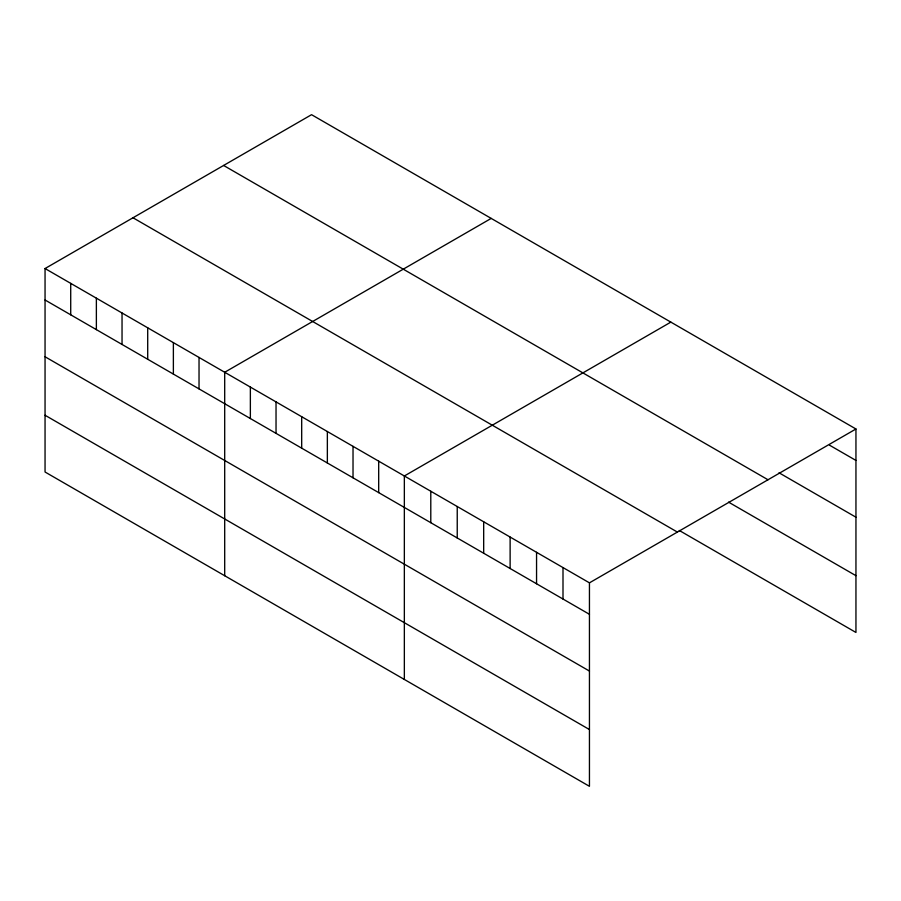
<?xml version="1.0" encoding="UTF-8"?>
<svg xmlns="http://www.w3.org/2000/svg" width="901" height="901" viewBox="0 0 901 901"><rect width="100%" height="100%" fill="white"/><g stroke="black" fill="none" stroke-linecap="round" stroke-linejoin="round"><path stroke-width="1.35" d="M45.05 268.543L589.445 582.846L589.445 786.314L45.05 472.011L45.05 268.543L311.555 114.686L855.95 428.989L855.95 632.457L679.264 530.452M491.203 218.402L224.698 372.271L224.698 575.739M670.851 322.119L404.346 475.987L404.346 679.455M589.445 582.846L855.95 428.989M829.506 445.173L855.95 460.434M779.027 472.788L855.95 517.208M223.606 165.457L768.001 479.76M728.549 502.127L855.95 575.683M132.999 217.772L677.394 532.074M45.05 299.999L589.445 614.302M45.05 356.762L589.445 671.065M45.05 415.248L589.445 729.551M563.001 567.585L563.001 599.041M536.557 552.313L536.557 583.769M510.124 537.052L510.124 568.508M483.679 521.792L483.679 553.237M457.235 506.52L457.235 537.976M430.791 491.259L430.791 522.704M378.69 461.166L378.69 492.622M353.023 446.355L353.023 477.8M327.356 431.534L327.356 462.99M301.689 416.724L301.689 448.169M276.033 401.902L276.033 433.347M250.365 387.081L250.365 418.537M199.031 357.449L199.031 388.905M173.375 342.628L173.375 374.084M147.708 327.818L147.708 359.262M122.04 312.996L122.04 344.452M96.373 298.186L96.373 329.631M70.717 283.364L70.717 314.809"/></g></svg>
